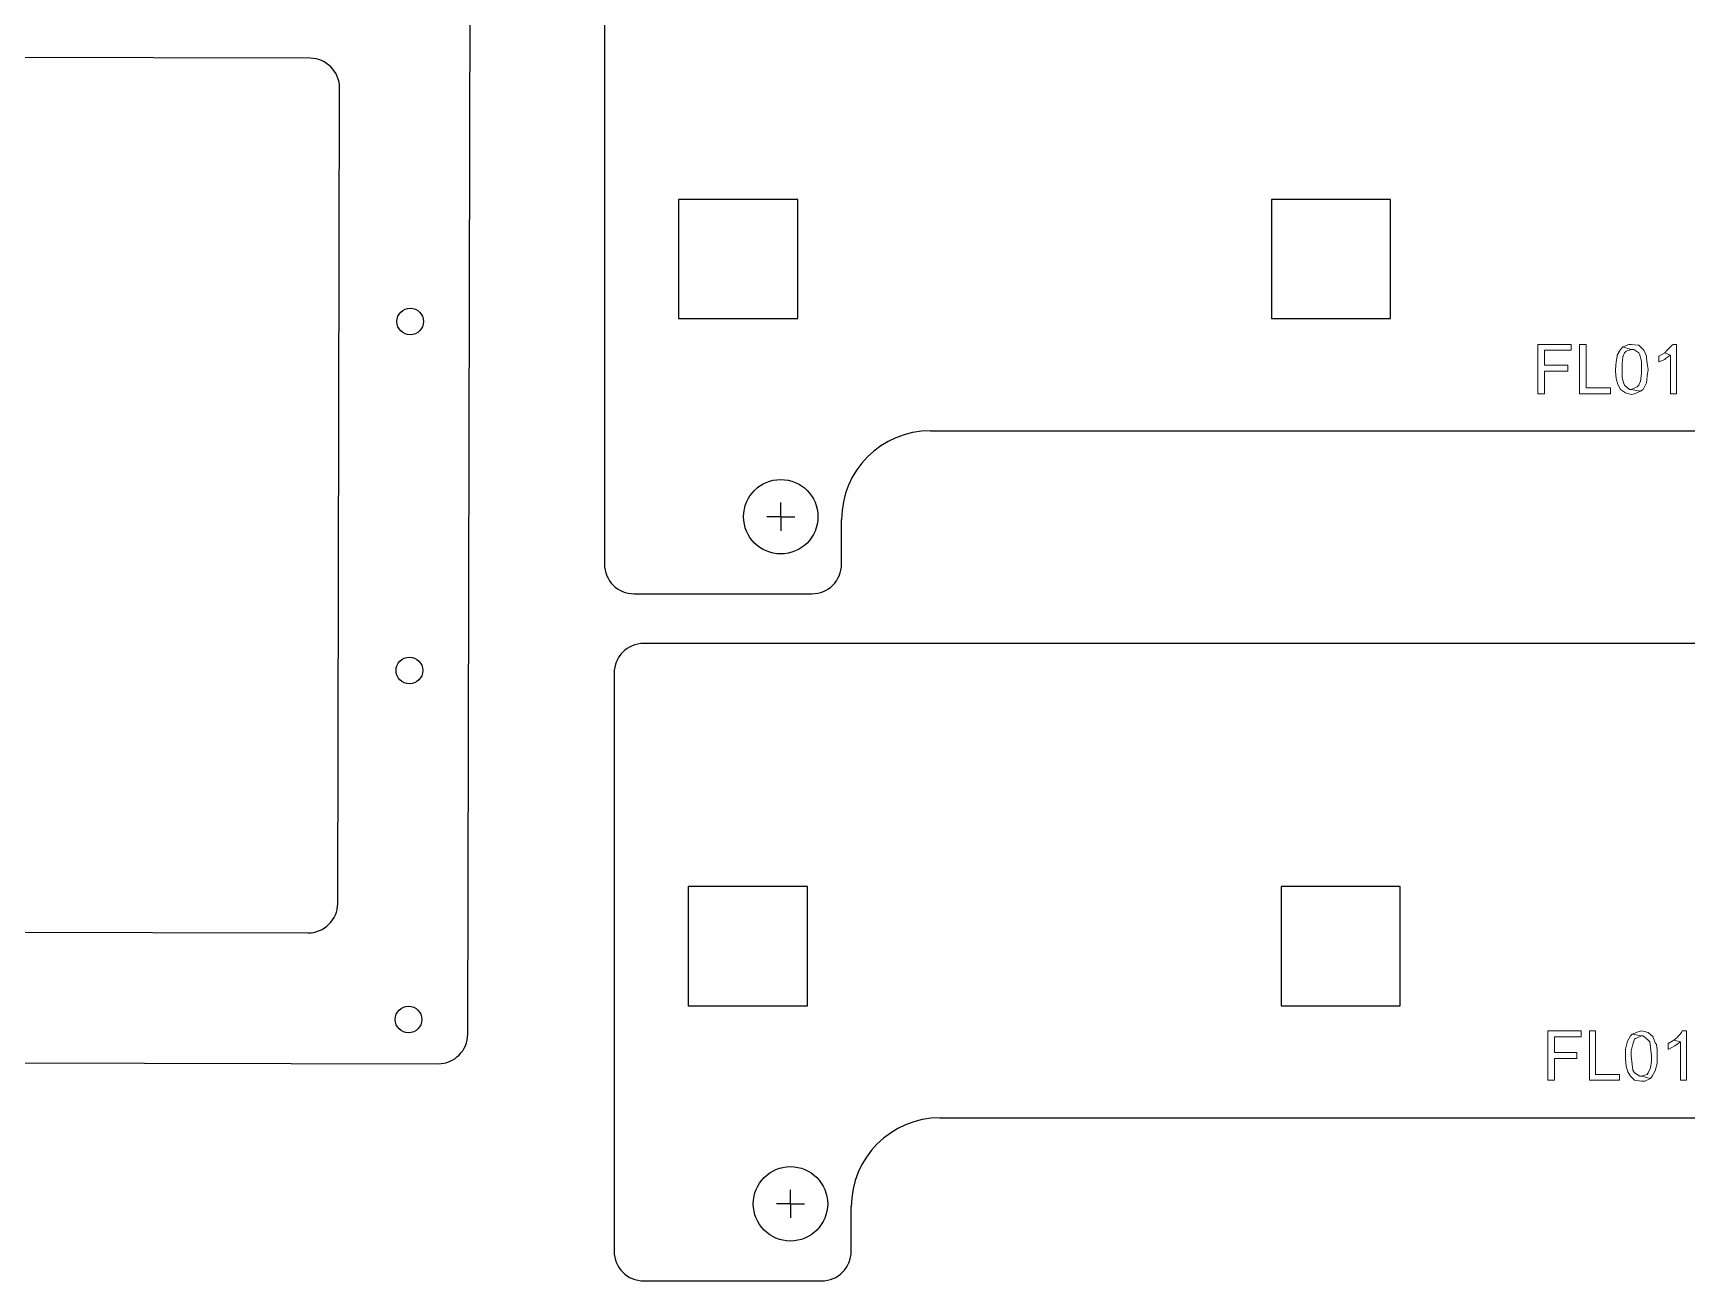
# Model space of a CAD drawing. Header units: millimetres. Extents: x 977 to 12288, y -94 to 5752.
# Drawn here: x 3503 to 4061, y 1194 to 1615 of the extents above; entities that cross this region are included whole.
import ezdxf

# ---------------------------------------------------------------- set-up
doc = ezdxf.new("R2010")
doc.units = ezdxf.units.MM
doc.layers.add('IGES$LEVEL$17', color=179, linetype='Continuous')

# ---------------------------------------------------------------- blocks, each defined once
blk = doc.blocks.new('SW_CENTERMARKSYMBOL_3')
at = {"layer": 'IGES$LEVEL$17', "color": 0}
for p, q in [((-2.5, 0), (-4.75, 0)), ((0, 0), (-2.5, 0)), ((0, 2.5), (0, 4.75)), ((0, 0), (0, 2.5)), ((0, 0), (0, -2.5)), ((0, 0), (2.5, 0)), ((2.5, 0), (4.75, 0)), ((0, -2.5), (0, -4.75))]:
    blk.add_line(p, q, dxfattribs=at)

msp = doc.modelspace()

# ---------------------------------------------------------------- linework, layer by layer
at = {"color": 7, "linetype": 'Continuous', "lineweight": 25}
for p, q in [((3649.83944041, 1277.62231777), (3650.697572, 1640.62130346)), ((3695.93056249, 1631.13241992), (3695.93056249, 1436.13241992)), ((3596.61734693, 1606.74905441), (2816.61952644, 1608.59297352)), ((3605.94357931, 1321.72621078), (3606.593679, 1596.72544236)), ((3761.13056249, 1559.13241992), (3720.93056249, 1559.13241992)), ((3720.93056249, 1559.13241992), (3720.93056249, 1518.93241992)), ((3761.13056249, 1518.93241992), (3761.13056249, 1559.13241992)), ((3920.93056249, 1559.13241992), (3920.93056249, 1518.93241992)), ((3961.13056249, 1559.13241992), (3920.93056249, 1559.13241992)), ((3961.13056249, 1518.93241992), (3961.13056249, 1559.13241992)), ((3720.93056249, 1518.93241992), (3761.13056249, 1518.93241992)), ((3920.93056249, 1518.93241992), (3961.13056249, 1518.93241992)), ((3805.93056249, 1481.13241992), (4215.93056249, 1481.13241992)), ((3775.93056249, 1436.13241992), (3775.93056249, 1451.13241992)), ((3705.93056249, 1426.13241992), (3765.93056249, 1426.13241992)), ((4239.19627705, 1409.39696939), (3709.19627705, 1409.39696939)), ((3699.19627705, 1399.39696939), (3699.19627705, 1204.39696939)), ((3764.39627705, 1327.39696939), (3724.19627705, 1327.39696939)), ((3724.19627705, 1327.39696939), (3724.19627705, 1287.19696939)), ((3764.39627705, 1287.19696939), (3764.39627705, 1327.39696939)), ((3924.19627705, 1327.39696939), (3924.19627705, 1287.19696939)), ((3964.39627705, 1327.39696939), (3924.19627705, 1327.39696939)), ((3964.39627705, 1287.19696939), (3964.39627705, 1327.39696939)), ((2815.92214678, 1313.59379783), (3595.91996726, 1311.74987871)), ((3724.19627705, 1287.19696939), (3764.39627705, 1287.19696939)), ((3924.19627705, 1287.19696939), (3964.39627705, 1287.19696939)), ((2771.81825377, 1269.69793672), (3639.81582836, 1267.64598571)), ((3809.19627705, 1249.39696939), (4219.19627705, 1249.39696939)), ((3779.19627705, 1204.39696939), (3779.19627705, 1219.39696939)), ((3709.19627705, 1194.39696939), (3769.19627705, 1194.39696939))]:
    msp.add_line(p, q, dxfattribs=at)
at = {"color": 4, "lineweight": 0}
for points in [[(4022.07005166, 1510.26595001), (4010.78859629, 1510.26595001), (4010.78859629, 1493.62580334), (4013.04488737, 1493.62580334), (4013.04488737, 1501.24078571), (4020.94190612, 1501.24078571), (4020.94190612, 1503.2150404), (4013.04488737, 1503.2150404), (4013.04488737, 1508.29169532), (4022.07005166, 1508.29169532)], [(4027.14670657, 1510.26595001), (4024.8904155, 1510.26595001), (4024.8904155, 1493.62580334), (4035.32576171, 1493.62580334), (4035.32576171, 1495.60005803), (4027.14670657, 1495.60005803)], [(4039.55630748, 1509.41984085), (4038.71019832, 1508.5737317), (4037.58205279, 1506.59947701), (4037.58205279, 1506.31744063), (4037.3000164, 1504.34318594), (4037.01798002, 1501.80485848), (4037.01798002, 1501.24078571), (4037.3000164, 1498.70245826), (4037.86408917, 1496.72820357), (4038.71019832, 1495.03598526), (4040.40241663, 1493.90783973), (4042.37667132, 1493.34376696), (4043.50481685, 1493.62580334), (4045.47907154, 1494.4719125), (4042.37667132, 1495.03598526), (4041.81259855, 1495.03598526), (4040.12038024, 1496.44616718), (4039.83834386, 1497.01023995), (4039.27427109, 1498.98449464), (4039.27427109, 1501.80485848), (4039.27427109, 1503.77911317), (4039.55630748, 1506.03540424), (4040.12038024, 1507.44558617), (4040.68445301, 1508.00965893), (4042.37667132, 1508.5737317)], [(4042.37667132, 1510.26595001), (4041.53056216, 1510.26595001), (4039.55630748, 1509.41984085), (4042.37667132, 1508.5737317), (4043.22278047, 1508.5737317), (4044.91499877, 1507.44558617), (4045.19703516, 1506.59947701), (4045.76110793, 1504.62522232), (4045.76110793, 1501.80485848), (4045.76110793, 1500.39467656), (4045.47907154, 1497.8563491), (4044.91499877, 1496.44616718), (4044.35092601, 1495.88209442), (4042.37667132, 1495.03598526), (4045.47907154, 1494.4719125), (4046.32518069, 1495.03598526), (4047.45332623, 1497.29227634), (4047.45332623, 1497.29227634), (4047.73536262, 1499.54856741), (4048.017399, 1501.80485848), (4047.73536262, 1503.77911317), (4047.45332623, 1505.75336786), (4047.45332623, 1506.31744063), (4046.60721708, 1508.29169532), (4046.60721708, 1508.29169532), (4044.91499877, 1509.98391362), (4044.63296239, 1509.98391362)], [(4053.65812668, 1507.44558617), (4051.68387199, 1506.31744063), (4051.68387199, 1504.34318594), (4051.68387199, 1504.34318594), (4053.65812668, 1505.18929509), (4053.94016307, 1505.47133148), (4055.63238137, 1506.59947701)], [(4057.60663606, 1510.26595001), (4056.47849052, 1510.26595001), (4056.19645414, 1509.98391362), (4054.50423583, 1508.29169532), (4053.65812668, 1507.44558617), (4055.63238137, 1506.59947701), (4055.63238137, 1493.62580334), (4057.60663606, 1493.62580334)], [(4025.45448827, 1278.71407863), (4014.1730329, 1278.71407863), (4014.1730329, 1262.07393196), (4016.42932398, 1262.07393196), (4016.42932398, 1269.40687795), (4024.04430635, 1269.40687795), (4024.04430635, 1271.38113264), (4016.42932398, 1271.38113264), (4016.42932398, 1276.73982394), (4025.45448827, 1276.73982394)], [(4030.2491068, 1278.71407863), (4028.27485211, 1278.71407863), (4028.27485211, 1262.07393196), (4038.42816194, 1262.07393196), (4038.42816194, 1264.04818665), (4030.2491068, 1264.04818665)], [(4045.76110793, 1278.71407863), (4044.63296239, 1278.43204224), (4042.6587077, 1277.58593309), (4045.76110793, 1277.02186032), (4046.32518069, 1277.02186032), (4048.017399, 1275.6116784), (4048.58147177, 1275.04760563), (4048.86350815, 1273.07335094), (4049.14554454, 1270.2529871), (4049.14554454, 1268.5607688), (4048.86350815, 1266.30447773), (4048.017399, 1264.61225942), (4047.73536262, 1264.04818665), (4045.76110793, 1263.48411388), (4048.86350815, 1262.63800473), (4049.42758092, 1263.48411388), (4050.55572646, 1265.45836857), (4050.55572646, 1265.74040496), (4051.11979922, 1267.71465965), (4051.11979922, 1270.2529871), (4051.11979922, 1272.22724179), (4050.83776284, 1274.20149648), (4050.55572646, 1274.48353287), (4049.7096173, 1276.45778755), (4049.7096173, 1276.73982394), (4048.017399, 1278.15000586), (4048.017399, 1278.15000586)], [(4060.99107267, 1278.71407863), (4059.58089075, 1278.71407863), (4059.29885436, 1278.15000586), (4057.88867244, 1276.45778755), (4056.76052691, 1275.6116784), (4059.01681798, 1275.04760563), (4059.01681798, 1262.07393196), (4060.99107267, 1262.07393196)], [(4042.6587077, 1277.58593309), (4042.09463493, 1277.02186032), (4040.9664894, 1275.04760563), (4040.9664894, 1274.76556925), (4040.40241663, 1272.50927818), (4040.40241663, 1270.2529871), (4040.40241663, 1269.40687795), (4040.68445301, 1266.86855049), (4041.24852578, 1264.8942958), (4042.09463493, 1263.48411388), (4043.50481685, 1262.07393196), (4045.76110793, 1261.79189558), (4046.88925346, 1261.79189558), (4048.86350815, 1262.63800473), (4045.76110793, 1263.48411388), (4045.19703516, 1263.48411388), (4043.50481685, 1264.61225942), (4042.94074408, 1265.45836857), (4042.6587077, 1267.43262326), (4042.37667132, 1270.2529871), (4042.37667132, 1271.94520541), (4042.94074408, 1274.20149648), (4043.50481685, 1275.89371479), (4043.78685324, 1276.17575117), (4045.76110793, 1277.02186032)], [(4056.76052691, 1275.6116784), (4054.78627222, 1274.48353287), (4054.78627222, 1272.50927818), (4055.0683086, 1272.50927818), (4057.04256329, 1273.63742371), (4057.04256329, 1273.63742371), (4059.01681798, 1275.04760563)]]:
    msp.add_lwpolyline(points, close=True, dxfattribs=at)
at = {"color": 7, "linetype": 'Continuous', "lineweight": 25}
for centre, radius in [((3630.40756522, 1517.96892629), 4.5), ((3755.43056249, 1452.13241992), 12.55), ((3630.12932256, 1400.26925518), 4.5), ((3629.85107989, 1282.56958406), 4.5), ((3758.69627705, 1220.39696939), 12.55)]:
    msp.add_circle(centre, radius, dxfattribs=at)
for centre, radius, start, end in [((3596.59370694, 1596.74908235), 10, 359.864552716, 89.864552716), ((3805.93056249, 1451.13241992), 30, 90, 180), ((3705.93056249, 1436.13241992), 10, 180, 270), ((3765.93056249, 1436.13241992), 10, 270, 0), ((3709.19627705, 1399.39696939), 10, 90, 180), ((3595.94360725, 1321.74985077), 10, 269.864552716, 359.864552716), ((3639.83946835, 1277.64595776), 10, 269.864552716, 359.864552716), ((3809.19627705, 1219.39696939), 30, 90, 180), ((3709.19627705, 1204.39696939), 10, 180, 270), ((3769.19627705, 1204.39696939), 10, 270, 0)]:
    msp.add_arc(centre, radius, start, end, dxfattribs=at)

# ---------------------------------------------------------------- block references
at = {"layer": 'IGES$LEVEL$17'}
for p in [(3755.43056249, 1452.13241992), (3758.69627705, 1220.39696939)]:
    msp.add_blockref('SW_CENTERMARKSYMBOL_3', p, dxfattribs=at)

doc.saveas('drawing.dxf')
